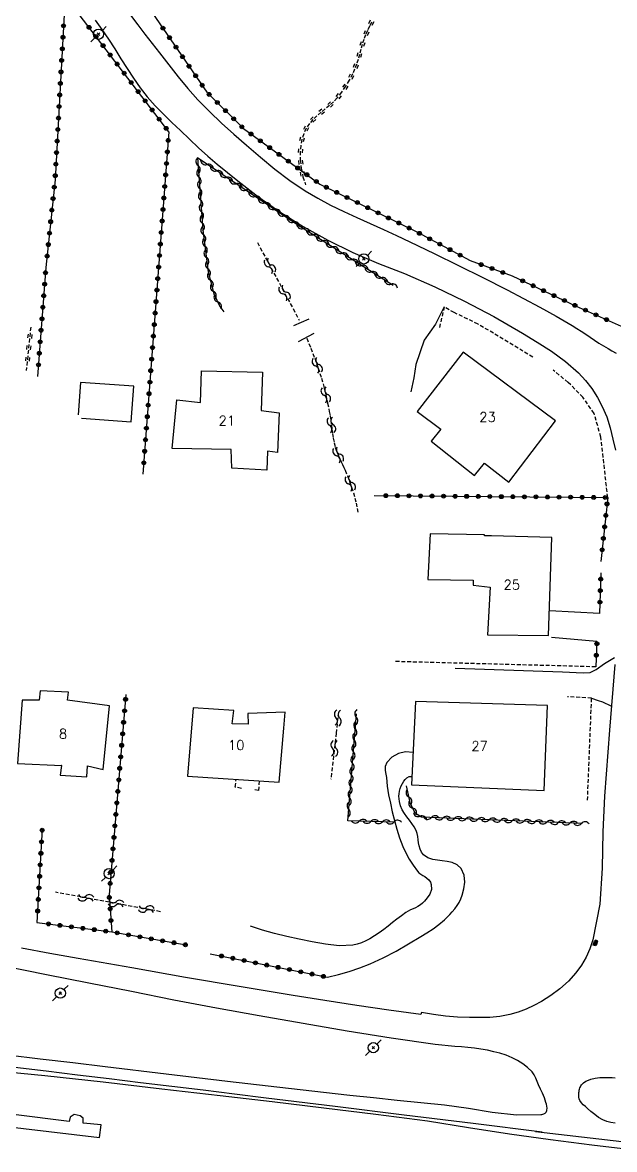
# Model space of a CAD drawing. Header units: millimetres. Extents: x 140000 to 141000, y 143000 to 144000.
# Drawn here: x 140444.3 to 140521.2, y 143385.7 to 143532.1 of the extents above; entities that cross this region are included whole.
import ezdxf
from ezdxf.enums import TextEntityAlignment as Align

# ---------------------------------------------------------------- set-up
doc = ezdxf.new("R2010")
doc.units = ezdxf.units.MM
doc.linetypes.add('DASHED', pattern=[0.75, 0.5, -0.25])
doc.layers.get('0').update_dxf_attribs({"linetype": 'CONTINUOUS'})
for name, color, linetype in [('W0008', 7, 'CONTINUOUS'), ('W0017', 7, 'CONTINUOUS'), ('W0101', 7, 'CONTINUOUS'), ('W0104', 1, 'CONTINUOUS'), ('W0112', 1, 'DASHED'), ('W0120', 7, 'CONTINUOUS'), ('W0211', 2, 'CONTINUOUS'), ('W0214', 2, 'CONTINUOUS'), ('W0220', 5, 'DASHED'), ('W0310', 3, 'CONTINUOUS'), ('W0322', 7, 'CONTINUOUS'), ('W0323', 7, 'CONTINUOUS'), ('W0401', 7, 'CONTINUOUS'), ('W0473', 7, 'CONTINUOUS'), ('W0501', 5, 'DASHED'), ('W0510', 5, 'CONTINUOUS'), ('W0511', 5, 'CONTINUOUS'), ('W0991', 7, 'CONTINUOUS')]:
    doc.layers.add(name, color=color, linetype=linetype)
doc.styles.get("Standard").update_dxf_attribs({"font": 'romans.shx', "width": 0.85})

# ---------------------------------------------------------------- blocks, each defined once
blk = doc.blocks.new('T473')
for p, q in [((-0.166667, 0.166667), (0.166667, -0.166667)), ((-0.166667, -0.166667), (0.166667, 0.166667)), ((0.500001, 0.500001), (1.000002, 1.000002)), ((-1.000002, -1.000002), (-0.500001, -0.500001))]:
    blk.add_line(p, q)
blk.add_ellipse((0, 0), major_axis=(0.471405, 0.471405), ratio=1, start_param=5.4977871438, end_param=11.780972451)
blk = doc.blocks.new('T401')
for p, q in [((-0.3, 0.3), (0, 0.3)), ((-0.3, -0.25), (-0.3, 0.3)), ((-0.3, 0.15), (0, 0.15)), ((-0.3, 0), (0, 0)), ((0, 0.3), (0, -0.25)), ((-0.3, -0.15), (0, -0.15)), ((-0.3, -0.25), (-0.3, -0.3)), ((-0.3, -0.3), (0, -0.3)), ((0, -0.3), (0, -0.25))]:
    blk.add_line(p, q)
blk = doc.blocks.new('t323o')
at = {"color": 0, "linetype": 'Continuous'}
for radius in [0.25, 0.15]:
    blk.add_circle((0, 0), radius, dxfattribs=at)
blk = doc.blocks.new('t322o')
at = {"color": 0, "linetype": 'Continuous'}
for radius in [0.25, 0.15]:
    blk.add_circle((0, 0), radius, dxfattribs=at)
blk = doc.blocks.new('t220o')
at = {"color": 0, "linetype": 'Continuous'}
for p, q in [((-0.25, 0.25), (0.25, 0.25)), ((-0.25, -0.25), (0.25, -0.25))]:
    blk.add_line(p, q, dxfattribs=at)
blk = doc.blocks.new('t310o')
at = {"color": 0, "linetype": 'Continuous'}
for centre, start, end in [((-0.5, 0.38), 216.8699, 323.1304), ((0.5, -0.37), 36.8699, 143.1303)]:
    blk.add_arc(centre, 0.625, start, end, dxfattribs=at)
blk = doc.blocks.new('t500o')
at = {"color": 0, "linetype": 'Continuous'}
for centre, start, end in [((-0.5, 0.625), 216.8699, 323.1301), ((0.5, -0.125), 36.8699, 143.1301), ((0.5, -0.625), 36.8699, 143.1301), ((-0.5, 0.125), 216.8699, 323.1301)]:
    blk.add_arc(centre, 0.625, start, end, dxfattribs=at)

msp = doc.modelspace()

# ---------------------------------------------------------------- linework, layer by layer
at = {"layer": 'W0008'}
for points in [[(140453.69, 143532.44), (140454.59, 143531.23), (140455.44, 143529.98), (140456.25, 143528.71), (140457.05, 143527.43), (140457.85, 143526.15), (140458.67, 143524.89), (140459.54, 143523.65), (140460.47, 143522.46), (140461.49, 143521.31), (140462.58, 143520.22), (140463.69, 143519.16), (140464.8, 143518.1), (140465.96, 143516.98), (140467.13, 143515.86), (140468.33, 143514.77), (140469.56, 143513.71), (140472.25, 143511.55), (140474.99, 143509.44), (140477.82, 143507.45), (140480.75, 143505.61), (140483.93, 143503.85), (140487.18, 143502.25), (140490.51, 143500.81), (140493.91, 143499.54)], [(140458.32, 143533.07), (140459.25, 143531.84), (140460.18, 143530.62), (140461.12, 143529.4), (140462.07, 143528.18), (140463.28, 143526.63), (140464.5, 143525.09), (140465.75, 143523.56), (140467.06, 143522.09), (140468.56, 143520.55), (140470.12, 143519.06), (140471.72, 143517.62), (140473.35, 143516.21), (140475.19, 143514.64), (140477.06, 143513.09), (140478.98, 143511.61), (140481, 143510.26), (140482.63, 143509.29), (140484.3, 143508.4), (140486, 143507.57), (140487.72, 143506.78), (140489.44, 143506.01), (140491.16, 143505.24), (140492.88, 143504.46), (140494.58, 143503.64), (140497.75, 143502.1), (140500.92, 143500.55), (140504.08, 143498.99), (140507.22, 143497.39), (140509.36, 143496.27), (140511.49, 143495.13), (140513.61, 143493.96), (140515.7, 143492.75), (140516.29, 143492.39), (140516.87, 143492.02), (140517.44, 143491.63), (140518.01, 143491.24), (140518.59, 143490.85), (140519.16, 143490.47), (140519.75, 143490.11), (140520.35, 143489.76), (140520.86, 143489.47), (140521.38, 143489.17)], [(140493.91, 143499.54), (140497.84, 143497.81), (140501.7, 143495.93), (140505.5, 143493.92), (140509.21, 143491.77), (140511.12, 143490.62), (140513.01, 143489.42), (140514.83, 143488.1), (140516.51, 143486.61), (140517.42, 143485.62), (140518.24, 143484.56), (140518.96, 143483.43), (140519.6, 143482.25), (140520.18, 143480.88), (140520.63, 143479.46), (140520.99, 143478.02), (140521.31, 143476.58)], [(140521.25, 143448.73), (140520.55, 143440.17), (140519.87, 143431.61), (140519.67, 143426.98), (140519.6, 143422.28), (140519.29, 143417.57), (140518.37, 143412.95), (140517.99, 143411.8), (140517.49, 143410.7), (140516.89, 143409.65), (140516.18, 143408.67), (140515.2, 143407.58), (140514.1, 143406.6), (140512.92, 143405.73), (140511.7, 143404.94), (140510.72, 143404.4), (140509.7, 143403.93), (140508.66, 143403.55), (140507.58, 143403.24), (140506.29, 143403), (140504.98, 143402.88), (140503.67, 143402.84), (140502.36, 143402.84), (140500.79, 143402.9), (140499.22, 143403.04), (140497.66, 143403.25), (140496.11, 143403.53)], [(140496.04, 143403.24), (140491.88, 143403.82), (140487.72, 143404.43), (140483.57, 143405.06), (140479.42, 143405.72), (140472.43, 143406.87), (140465.46, 143408.07), (140458.49, 143409.3), (140451.52, 143410.53), (140447.83, 143411.19), (140444.14, 143411.86)], [(140442.35, 143398.02), (140446.57, 143397.51), (140450.79, 143397.01), (140455.01, 143396.51), (140462.95, 143395.56), (140470.89, 143394.61), (140478.84, 143393.68), (140486.79, 143392.78), (140489.87, 143392.45), (140492.95, 143392.13), (140496.03, 143391.82), (140499.11, 143391.51), (140502.2, 143391.09), (140505.31, 143390.57), (140508.47, 143390.2), (140511.63, 143390.25), (140511.75, 143390.26), (140511.88, 143390.29), (140512, 143390.33), (140512.11, 143390.39), (140512.16, 143390.43), (140512.21, 143390.48), (140512.26, 143390.53), (140512.3, 143390.58), (140512.34, 143390.63), (140512.37, 143390.69), (140512.39, 143390.75), (140512.41, 143390.82), (140512.44, 143391.08), (140512.41, 143391.34), (140512.35, 143391.59), (140512.28, 143391.83), (140512.08, 143392.43), (140511.84, 143393.01), (140511.57, 143393.57), (140511.3, 143394.13), (140511.12, 143394.56), (140510.95, 143394.99), (140510.74, 143395.42), (140510.47, 143395.81), (140509.9, 143396.37), (140509.26, 143396.85), (140508.57, 143397.26), (140507.87, 143397.62), (140507.1, 143397.95), (140506.3, 143398.21), (140505.49, 143398.42), (140504.67, 143398.61), (140503.83, 143398.76), (140502.99, 143398.88), (140502.14, 143398.97), (140501.29, 143399.04), (140500.44, 143399.1), (140499.59, 143399.17), (140498.74, 143399.25), (140497.89, 143399.35), (140492.15, 143400.18), (140486.43, 143401.09), (140480.72, 143402.07), (140475.01, 143403.07), (140469.47, 143404.08), (140463.94, 143405.13), (140458.42, 143406.22), (140452.9, 143407.32), (140447.38, 143408.42), (140441.86, 143409.51)], [(140496.11, 143403.53), (140496.04, 143403.24)], [(140511.78, 143387.95), (140502.81, 143389.07), (140493.85, 143390.18), (140484.88, 143391.29), (140475.91, 143392.4), (140471.83, 143392.9), (140467.75, 143393.4), (140463.67, 143393.89), (140459.59, 143394.39), (140455.51, 143394.89), (140451.43, 143395.38), (140447.35, 143395.88), (140443.27, 143396.38)], [(140521.28, 143389.12), (140520.73, 143389.21), (140520.19, 143389.35), (140519.67, 143389.55), (140519.12, 143389.86), (140518.61, 143390.24), (140518.13, 143390.64), (140517.67, 143391.05), (140517.4, 143391.28), (140517.13, 143391.51), (140516.89, 143391.77), (140516.69, 143392.07), (140516.61, 143392.28), (140516.56, 143392.51), (140516.54, 143392.73), (140516.54, 143392.96), (140516.56, 143393.11), (140516.58, 143393.26), (140516.6, 143393.41), (140516.64, 143393.56), (140516.69, 143393.71), (140516.75, 143393.85), (140516.82, 143393.99), (140516.91, 143394.12), (140517.17, 143394.38), (140517.47, 143394.58), (140517.79, 143394.73), (140518.12, 143394.86), (140518.69, 143395), (140519.28, 143395.06), (140519.87, 143395.07), (140520.45, 143395.07), (140520.87, 143395.06), (140521.29, 143395.03)], [(140510.94, 143388.05), (140518.03, 143387.22), (140525.12, 143386.4)]]:
    msp.add_lwpolyline(points, dxfattribs=at)
at = {"layer": 'W0017'}
for points in [[(140499.07, 143495.19), (140497.92, 143492.93), (140496.44, 143490.87), (140495.38, 143487.69), (140495.11, 143485.95), (140494.73, 143484.13)], [(140519.23, 143455.33), (140512.72, 143455.71)], [(140518.91, 143451.73), (140512.99, 143452.22)], [(140500.49, 143448.25), (140514.41, 143447.79), (140517.1, 143447.62), (140518.01, 143447.67), (140518.8, 143448.08), (140519.87, 143448.85), (140521.18, 143449.62)], [(140518.21, 143444.34), (140519.06, 143444.06), (140519.62, 143443.86), (140520.73, 143443.35)]]:
    msp.add_lwpolyline(points, dxfattribs=at)
at = {"layer": 'W0101'}
for points in [[(140513.52, 143480.38), (140501.54, 143489.31), (140495.54, 143481.61), (140498.6, 143479.29), (140497.36, 143477.75), (140503, 143473.29), (140504.31, 143474.87), (140507.45, 143472.43)], [(140467.54, 143486.86), (140475.46, 143486.71), (140475.28, 143481.74), (140475.28, 143481.74), (140477.61, 143481.42), (140477.41, 143476.28), (140476.11, 143476.42), (140476.02, 143473.97), (140471.48, 143474.22), (140471.38, 143476.67), (140463.7, 143476.77), (140464.34, 143483.13), (140467.39, 143482.76)], [(140504.68, 143452.57), (140512.61, 143452.51), (140513.05, 143465.23), (140505.19, 143465.44), (140504.31, 143465.42), (140504.29, 143465.59), (140497.22, 143465.68), (140496.95, 143459.75), (140502.84, 143459.7), (140502.83, 143459.01), (140505.01, 143458.78)], [(140443.6, 143435.86), (140449.38, 143435.58), (140449.33, 143435.59), (140449.16, 143434.33), (140452.61, 143434.12), (140452.7, 143435.55), (140454.74, 143435.09), (140455.55, 143443.34), (140450.13, 143444.11), (140450.12, 143444.11), (140450.25, 143445.11), (140446.55, 143445.32), (140446.44, 143444.09), (140444.22, 143444.11)], [(140465.71, 143434.21), (140477.62, 143433.42), (140478.22, 143440.43), (140478.38, 143442.55), (140473.55, 143442.37), (140473.57, 143440.99), (140471.52, 143441.01), (140471.74, 143442.76), (140466.44, 143443.08)], [(140494.82, 143433.09), (140512.06, 143432.37), (140512.46, 143443.39), (140495.31, 143443.91)]]:
    msp.add_lwpolyline(points, close=True, dxfattribs=at)
at = {"layer": 'W0104'}
for points in [[(140458.72, 143484.88), (140451.8, 143485.37), (140451.49, 143481.14)], [(140451.93, 143480.73), (140458.39, 143480.26), (140458.72, 143484.88)]]:
    msp.add_lwpolyline(points, dxfattribs=at)
at = {"layer": 'W0112'}
for points in [[(140499.07, 143495.19), (140498.41, 143492.4)], [(140510.58, 143488.65), (140503.46, 143492.95), (140500.36, 143494.44), (140499.07, 143495.19)], [(140520.3, 143470.42), (140519.42, 143478.27), (140518.53, 143481.34), (140517.09, 143483.45), (140515.16, 143485.38), (140513.2, 143486.98)], [(140518.74, 143448.42), (140492.56, 143449.11)], [(140518.21, 143444.34), (140515.1, 143444.53)], [(140517.68, 143431.08), (140518.21, 143444.34)], [(140472.7, 143432.62), (140471.92, 143432.8), (140472.02, 143433.79)], [(140475.01, 143433.59), (140474.95, 143432.37), (140474.23, 143432.46)]]:
    msp.add_lwpolyline(points, dxfattribs=at)
at = {"layer": 'W0120'}
for points in [[(140479.54, 143492.77), (140481.5, 143493.62)], [(140482.1, 143491.72), (140480.08, 143490.65)]]:
    msp.add_lwpolyline(points, dxfattribs=at)
at = {"layer": 'W0211'}
msp.add_lwpolyline([(140483.91, 143408.09), (140485.32, 143408.43), (140486.72, 143408.83), (140488.09, 143409.3), (140489.43, 143409.83), (140491.14, 143410.61), (140492.8, 143411.48), (140494.42, 143412.42), (140496.02, 143413.39), (140496.81, 143413.88), (140497.61, 143414.38), (140498.37, 143414.93), (140499.08, 143415.55), (140499.43, 143415.9), (140499.78, 143416.25), (140500.11, 143416.61), (140500.43, 143416.99), (140500.73, 143417.39), (140500.99, 143417.82), (140501.22, 143418.27), (140501.39, 143418.75), (140501.61, 143419.56), (140501.74, 143420.44), (140501.65, 143421.36), (140501.25, 143422.21), (140500.73, 143422.7), (140500.09, 143422.98), (140499.44, 143423.12), (140498.81, 143423.21), (140498.2, 143423.28), (140497.56, 143423.37), (140496.92, 143423.59), (140496.37, 143423.99), (140496.11, 143424.34), (140495.92, 143424.74), (140495.81, 143425.15), (140495.73, 143425.56), (140495.68, 143425.96), (140495.63, 143426.36), (140495.55, 143426.76), (140495.42, 143427.15), (140495.17, 143427.63), (140494.87, 143428.08), (140494.54, 143428.5), (140494.21, 143428.92), (140493.89, 143429.37), (140493.59, 143429.85), (140493.36, 143430.36), (140493.23, 143430.91), (140493.19, 143431.25), (140493.18, 143431.6), (140493.2, 143431.94), (140493.26, 143432.28), (140493.35, 143432.62), (140493.48, 143432.95), (140493.63, 143433.26), (140493.82, 143433.55), (140493.98, 143433.78), (140494.19, 143434.01), (140494.5, 143434.18), (140494.86, 143434.17), (140494.87, 143434.17), (140494.87, 143434.16), (140494.87, 143434.16), (140494.87, 143434.16)], dxfattribs=at)
at = {"layer": 'W0214'}
msp.add_lwpolyline([(140495.01, 143437.31), (140494.04, 143437.37), (140493.1, 143437.15), (140492.26, 143436.67), (140491.59, 143435.97), (140491.39, 143435.49), (140491.39, 143434.96), (140491.47, 143434.47), (140491.54, 143434.03), (140491.66, 143432.91), (140491.84, 143431.79), (140492.06, 143430.69), (140492.31, 143429.6), (140492.59, 143428.45), (140492.89, 143427.31), (140493.24, 143426.19), (140493.68, 143425.08), (140494.07, 143424.24), (140494.52, 143423.43), (140495.02, 143422.64), (140495.57, 143421.89), (140495.78, 143421.67), (140496.04, 143421.48), (140496.3, 143421.32), (140496.55, 143421.16), (140496.82, 143420.96), (140497.06, 143420.73), (140497.26, 143420.45), (140497.38, 143420.12), (140497.39, 143419.49), (140497.18, 143418.9), (140496.86, 143418.4), (140496.5, 143417.96), (140496.24, 143417.7), (140495.96, 143417.48), (140495.65, 143417.29), (140495.33, 143417.13), (140495.01, 143416.98), (140494.7, 143416.83), (140494.38, 143416.67), (140494.08, 143416.49), (140493.49, 143416.08), (140492.91, 143415.64), (140492.34, 143415.19), (140491.78, 143414.74), (140491.21, 143414.29), (140490.62, 143413.86), (140490.01, 143413.46), (140489.38, 143413.09), (140488.86, 143412.82), (140488.32, 143412.57), (140487.76, 143412.37), (140487.17, 143412.25), (140485.4, 143412.18), (140483.63, 143412.38), (140481.9, 143412.7), (140480.2, 143413.04), (140478.59, 143413.37), (140477.01, 143413.76), (140475.44, 143414.21), (140473.88, 143414.71)], dxfattribs=at)
at = {"layer": 'W0220'}
for points in [[(140489.6, 143532.17), (140489.34, 143531.64), (140489.08, 143531.09), (140488.85, 143530.54), (140488.62, 143529.91), (140488.41, 143529.27), (140488.23, 143528.63), (140488.05, 143527.99), (140487.86, 143527.34), (140487.66, 143526.7), (140487.42, 143526.07), (140487.15, 143525.45), (140486.72, 143524.63), (140486.23, 143523.84), (140485.7, 143523.08), (140485.13, 143522.34), (140484.66, 143521.82), (140484.15, 143521.35), (140483.61, 143520.9), (140483.07, 143520.47), (140482.53, 143520.01), (140482.01, 143519.52), (140481.54, 143518.99), (140481.14, 143518.39), (140480.8, 143517.68), (140480.57, 143516.93), (140480.43, 143516.16), (140480.36, 143515.39), (140480.36, 143514.28), (140480.48, 143513.18), (140480.71, 143512.09), (140481.05, 143511.04)], [(140445.33, 143492.55), (140444.76, 143486.9)]]:
    msp.add_lwpolyline(points, dxfattribs=at)
at = {"layer": 'W0310'}
for points in [[(140467.01, 143514.53), (140467.68, 143505.17), (140468.41, 143499.74), (140469.13, 143496.89), (140469.9, 143495.23), (140470.42, 143494.55)], [(140492.44, 143497.96), (140479.89, 143505.91), (140467.01, 143514.53)], [(140486.53, 143428.4), (140487.68, 143442.32)], [(140517.02, 143428.06), (140496.13, 143428.89), (140495.33, 143429.35), (140494.69, 143430.62), (140494.14, 143432.95)], [(140492.71, 143428.25), (140486.53, 143428.4)]]:
    msp.add_lwpolyline(points, dxfattribs=at)
at = {"layer": 'W0322'}
for points in [[(140502.45, 143501.2), (140507.89, 143499.2)], [(140507.89, 143499.2), (140516.21, 143495.29), (140525.58, 143491.1), (140529, 143491.73)], [(140446.15, 143415.21), (140455.87, 143413.98), (140465.53, 143412.29)], [(140468.65, 143411.15), (140483.91, 143408.09)]]:
    msp.add_lwpolyline(points, dxfattribs=at)
at = {"layer": 'W0323'}
for points in [[(140426.48, 143577.8), (140435.3, 143566.51), (140444.85, 143553.88), (140451.73, 143544.83), (140459.24, 143536.15), (140468.21, 143523.1), (140473, 143518.34), (140482.89, 143511.15), (140495.58, 143504.88), (140502.45, 143501.2)], [(140463.28, 143517.92), (140449.82, 143535.58), (140448.49, 143511.71), (140447.31, 143500.3)], [(140463.28, 143517.92), (140459.91, 143473.44)], [(140447.31, 143500.3), (140446.22, 143486.16)], [(140489.98, 143470.67), (140520.3, 143470.42)], [(140520.3, 143470.42), (140519.42, 143462.12)], [(140519.43, 143460.63), (140519.23, 143455.33)], [(140518.91, 143451.73), (140518.74, 143448.42)], [(140457.71, 143444.82), (140455.52, 143418.79)], [(140446.83, 143427.37), (140446.15, 143415.21)], [(140455.52, 143418.79), (140455.87, 143413.98)]]:
    msp.add_lwpolyline(points, dxfattribs=at)
at = {"layer": 'W0501'}
for points in [[(140474.79, 143503.54), (140480.22, 143493.47)], [(140481.2, 143491.1), (140481.73, 143489.83), (140482.23, 143488.54), (140482.69, 143487.24), (140483.11, 143485.92), (140483.41, 143484.85), (140483.67, 143483.76), (140483.91, 143482.67), (140484.13, 143481.58), (140484.24, 143481), (140484.32, 143480.43), (140484.4, 143479.85), (140484.47, 143479.27), (140484.55, 143478.69), (140484.64, 143478.12), (140484.76, 143477.54), (140484.9, 143476.98), (140485.03, 143476.59), (140485.18, 143476.2), (140485.34, 143475.82), (140485.51, 143475.45), (140485.69, 143475.07), (140485.86, 143474.7), (140486.03, 143474.33), (140486.19, 143473.95), (140486.48, 143473.22), (140486.76, 143472.5), (140487.03, 143471.76), (140487.27, 143471.02), (140487.46, 143470.35), (140487.62, 143469.68), (140487.76, 143469), (140487.83, 143468.4)], [(140485.31, 143442.52), (140485.01, 143439.82), (140484.69, 143436.83), (140484.35, 143433.84)], [(140462.19, 143416.61), (140448.55, 143419.14)]]:
    msp.add_lwpolyline(points, dxfattribs=at)
at = {"layer": 'W0510'}
for points in [[(140496.9, 143389.38), (140490.16, 143390.24), (140483.43, 143391.07), (140476.69, 143391.89), (140469.95, 143392.68), (140462.35, 143393.57), (140454.76, 143394.44), (140447.16, 143395.27), (140439.55, 143396)], [(140523.01, 143385.72), (140518.23, 143386.26), (140512.88, 143386.95), (140507.54, 143387.7), (140502.22, 143388.51), (140496.9, 143389.38)]]:
    msp.add_lwpolyline(points, dxfattribs=at)
at = {"layer": 'W0511'}
msp.add_lwpolyline([(140428.64, 143396.73), (140427.9, 143391.99), (140425.48, 143392.4), (140425.34, 143390.69), (140454.27, 143387.25), (140454.5, 143388.92), (140452.16, 143389.14), (140452.16, 143389.76), (140451.77, 143390.08), (140450.98, 143390.27), (140450.44, 143389.91), (140450.35, 143389.33), (140443.11, 143390.27), (140443.19, 143390.67), (140442.81, 143391.14), (140441.8, 143391.28), (140441.53, 143390.94), (140441.46, 143390.36), (140429.54, 143391.55), (140430.15, 143396.63)], dxfattribs=at)

# ---------------------------------------------------------------- block references
at = {"layer": 'W0220'}
for p, rotation in [((140489.56, 143532.09), 243.79599147912), ((140488.93, 143530.73), 247.016809695461), ((140488.43, 143529.32), 252.184475509745), ((140488.01, 143527.88), 253.9463396640823), ((140487.56, 143526.45), 249.783862259647), ((140486.95, 143525.08), 242.2795513121739), ((140486.2, 143523.78), 235.112472581073), ((140485.31, 143522.57), 232.2134932105139), ((140483.14, 143520.52), 218.8508725825486), ((140484.29, 143521.48), 222.7425752410167), ((140482.02, 143519.52), 223.3711982121998), ((140481.11, 143518.33), 244.4693500162262), ((140480.57, 143516.94), 252.7366003025365), ((140480.36, 143515.45), 264.8799267850183), ((140480.4, 143513.96), 276.1261851793925), ((140480.63, 143512.48), 282.0543659087363), ((140445.21, 143491.37), 264.1797559991305), ((140445.06, 143489.88), 264.1797559991305), ((140444.91, 143488.39), 264.1797559991305)]:
    msp.add_blockref('t220o', p, dxfattribs=dict(at, rotation=rotation))
at = {"layer": 'W0310'}
for p, rotation in [((140467.08, 143513.55), 274.1064971652885), ((140468.25, 143513.69), 146.2309661021164), ((140469.5, 143512.86), 146.2309661021164), ((140467.18, 143512.05), 274.1064971652885), ((140470.75, 143512.02), 146.2309661021164), ((140471.99, 143511.19), 146.2309661021164), ((140467.29, 143510.56), 274.1064971652885), ((140473.24, 143510.36), 146.2309661021164), ((140474.49, 143509.52), 146.2309661021164), ((140467.4, 143509.06), 274.1064971652885), ((140475.73, 143508.69), 146.2309661021164), ((140467.51, 143507.56), 274.1064971652885), ((140476.98, 143507.86), 146.2309661021164), ((140478.23, 143507.02), 146.2309661021164), ((140467.61, 143506.07), 274.1064971652885), ((140479.48, 143506.19), 146.2309661021164), ((140480.74, 143505.38), 147.6287744341426), ((140467.76, 143504.58), 277.6596264881691), ((140482, 143504.57), 147.6287744341426), ((140483.27, 143503.77), 147.6287744341426), ((140467.96, 143503.09), 277.6596264881691), ((140484.54, 143502.97), 147.6287744341426), ((140468.16, 143501.6), 277.6596264881691), ((140485.8, 143502.16), 147.6287744341426), ((140487.07, 143501.36), 147.6287744341426), ((140468.36, 143500.12), 277.6596264881691), ((140488.34, 143500.56), 147.6287744341426), ((140489.6, 143499.75), 147.6287744341426), ((140468.68, 143498.65), 284.3062141435419), ((140490.87, 143498.95), 147.6287744341426), ((140492.14, 143498.15), 147.6287744341426), ((140469.06, 143497.2), 284.3062141435419), ((140469.63, 143495.82), 294.8099417366628), ((140487.64, 143441.86), 85.29130697808984), ((140487.52, 143440.36), 85.29130697808984), ((140487.39, 143438.87), 85.29130697808984), ((140487.27, 143437.37), 85.29130697808984), ((140487.15, 143435.88), 85.29130697808984), ((140487.02, 143434.38), 85.29130697808984), ((140486.9, 143432.89), 85.29130697808984), ((140486.78, 143431.39), 85.29130697808984), ((140494.49, 143431.49), 103.2926368965735), ((140486.65, 143429.9), 85.29130697808984), ((140494.97, 143430.08), 116.6011316376102), ((140495.93, 143429.01), 150.3476430964754), ((140488.03, 143428.37), 178.6287956657004), ((140489.53, 143428.33), 178.6287956657004), ((140491.03, 143428.29), 178.6287956657004), ((140492.53, 143428.26), 178.6287956657004), ((140497.39, 143428.84), 177.7137713400295), ((140498.89, 143428.78), 177.7137713400295), ((140500.39, 143428.72), 177.7137713400295), ((140501.89, 143428.66), 177.7137713400295), ((140503.39, 143428.6), 177.7137713400295), ((140504.89, 143428.54), 177.7137713400295), ((140506.39, 143428.48), 177.7137713400295), ((140507.89, 143428.42), 177.7137713400295), ((140509.39, 143428.36), 177.7137713400295), ((140510.88, 143428.3), 177.7137713400295), ((140512.38, 143428.24), 177.7137713400295), ((140513.88, 143428.18), 177.7137713400295), ((140515.38, 143428.12), 177.7137713400295), ((140516.88, 143428.06), 177.7137713400295)]:
    msp.add_blockref('t310o', p, dxfattribs=dict(at, rotation=rotation))
at = {"layer": 'W0322'}
for p, rotation in [((140503.86, 143500.68), 339.8445047028086), ((140505.27, 143500.17), 339.8445047028086), ((140506.68, 143499.65), 339.8445047028086), ((140509.25, 143498.57), 334.8313823363628), ((140510.61, 143497.93), 334.8313823363628), ((140511.96, 143497.29), 334.8313823363628), ((140513.32, 143496.65), 334.8313823363628), ((140514.68, 143496.01), 334.8313823363628), ((140516.04, 143495.38), 334.8313823363628), ((140517.41, 143494.76), 335.8929366942352), ((140518.77, 143494.15), 335.8929366942352), ((140520.14, 143493.53), 335.8929366942352), ((140447.64, 143415.02), 352.7944764503517), ((140449.13, 143414.83), 352.7944764503517), ((140450.62, 143414.64), 352.7944764503517), ((140452.1, 143414.45), 352.7944764503517), ((140453.59, 143414.27), 352.7944764503517), ((140455.08, 143414.08), 352.7944764503517), ((140456.56, 143413.86), 350.0881426087878), ((140458.04, 143413.6), 350.0881426087878), ((140459.52, 143413.34), 350.0881426087878), ((140461, 143413.08), 350.0881426087878), ((140462.47, 143412.82), 350.0881426087878), ((140463.95, 143412.57), 350.0881426087878), ((140465.43, 143412.31), 350.0881426087878), ((140470.12, 143410.85), 348.6821273234324), ((140471.59, 143410.56), 348.6821273234324), ((140473.06, 143410.26), 348.6821273234324), ((140474.53, 143409.97), 348.6821273234324), ((140476, 143409.67), 348.6821273234324), ((140477.47, 143409.38), 348.6821273234324), ((140478.95, 143409.09), 348.6821273234324), ((140480.42, 143408.79), 348.6821273234324), ((140481.89, 143408.5), 348.6821273234324), ((140483.36, 143408.2), 348.6821273234324)]:
    msp.add_blockref('t322o', p, dxfattribs=dict(at, rotation=rotation))
at = {"layer": 'W0323'}
for p, rotation in [((140449.6, 143531.7), 266.8201698801357), ((140452.92, 143531.5), 127.3255461292716), ((140462.51, 143531.4), 304.4815145142949), ((140449.52, 143530.21), 266.8201698801357), ((140453.83, 143530.31), 127.3255461292716), ((140454.74, 143529.12), 127.3255461292716), ((140463.36, 143530.16), 304.4815145142949), ((140464.21, 143528.93), 304.4815145142949), ((140449.44, 143528.71), 266.8201698801357), ((140455.65, 143527.92), 127.3255461292716), ((140465.06, 143527.69), 304.4815145142949), ((140449.35, 143527.21), 266.8201698801357), ((140456.56, 143526.73), 127.3255461292716), ((140465.91, 143526.45), 304.4815145142949), ((140449.27, 143525.71), 266.8201698801357), ((140457.47, 143525.54), 127.3255461292716), ((140466.76, 143525.22), 304.4815145142949), ((140449.19, 143524.22), 266.8201698801357), ((140458.38, 143524.34), 127.3255461292716), ((140459.29, 143523.15), 127.3255461292716), ((140467.61, 143523.98), 304.4815145142949), ((140449.1, 143522.72), 266.8201698801357), ((140460.2, 143521.96), 127.3255461292716), ((140468.52, 143522.79), 315.1800615678384), ((140469.58, 143521.74), 315.1800615678384), ((140449.02, 143521.22), 266.8201698801357), ((140461.11, 143520.77), 127.3255461292716), ((140470.64, 143520.68), 315.1800615678384), ((140448.94, 143519.72), 266.8201698801357), ((140462.02, 143519.57), 127.3255461292716), ((140471.71, 143519.62), 315.1800615678384), ((140448.85, 143518.23), 266.8201698801357), ((140462.93, 143518.38), 127.3255461292716), ((140472.77, 143518.57), 315.1800615678384), ((140473.95, 143517.65), 323.9805541551243), ((140448.77, 143516.73), 266.8201698801357), ((140463.2, 143516.81), 265.6658305096554), ((140475.17, 143516.76), 323.9805541551243), ((140476.38, 143515.88), 323.9805541551243), ((140448.69, 143515.23), 266.8201698801357), ((140463.09, 143515.32), 265.6658305096554), ((140477.59, 143515), 323.9805541551243), ((140448.6, 143513.73), 266.8201698801357), ((140462.97, 143513.82), 265.6658305096554), ((140478.81, 143514.12), 323.9805541551243), ((140480.02, 143513.23), 323.9805541551243), ((140448.52, 143512.23), 266.8201698801357), ((140462.86, 143512.33), 265.6658305096554), ((140481.23, 143512.35), 323.9805541551243), ((140482.45, 143511.47), 323.9805541551243), ((140448.39, 143510.74), 264.106022031148), ((140462.75, 143510.83), 265.6658305096554), ((140483.74, 143510.73), 333.7299214879895), ((140485.09, 143510.06), 333.7299214879895), ((140448.24, 143509.25), 264.106022031148), ((140462.63, 143509.33), 265.6658305096554), ((140486.43, 143509.4), 333.7299214879895), ((140487.78, 143508.74), 333.7299214879895), ((140448.08, 143507.76), 264.106022031148), ((140462.52, 143507.84), 265.6658305096554), ((140489.12, 143508.07), 333.7299214879895), ((140490.47, 143507.41), 333.7299214879895), ((140447.93, 143506.26), 264.106022031148), ((140462.41, 143506.34), 265.6658305096554), ((140491.81, 143506.74), 333.7299214879895), ((140493.16, 143506.08), 333.7299214879895), ((140447.78, 143504.77), 264.106022031148), ((140462.29, 143504.85), 265.6658305096554), ((140494.5, 143505.42), 333.7299214879895), ((140495.84, 143504.74), 331.7948051320434), ((140447.62, 143503.28), 264.106022031148), ((140462.18, 143503.35), 265.6658305096554), ((140497.17, 143504.03), 331.7948051320434), ((140498.49, 143503.33), 331.7948051320434), ((140499.81, 143502.62), 331.7948051320434), ((140447.47, 143501.79), 264.106022031148), ((140462.07, 143501.86), 265.6658305096554), ((140501.13, 143501.91), 331.7948051320434), ((140461.95, 143500.36), 265.6658305096554), ((140447.26, 143499.62), 265.5707694590457), ((140461.84, 143498.86), 265.6658305096554), ((140447.15, 143498.13), 265.5707694590457), ((140461.73, 143497.37), 265.6658305096554), ((140447.03, 143496.63), 265.5707694590457), ((140461.61, 143495.87), 265.6658305096554), ((140446.91, 143495.14), 265.5707694590457), ((140461.5, 143494.38), 265.6658305096554), ((140446.8, 143493.64), 265.5707694590457), ((140461.39, 143492.88), 265.6658305096554), ((140446.68, 143492.15), 265.5707694590457), ((140461.27, 143491.39), 265.6658305096554), ((140446.57, 143490.65), 265.5707694590457), ((140461.16, 143489.89), 265.6658305096554), ((140446.45, 143489.16), 265.5707694590457), ((140461.05, 143488.39), 265.6658305096554), ((140446.34, 143487.66), 265.5707694590457), ((140460.93, 143486.9), 265.6658305096554), ((140460.82, 143485.4), 265.6658305096554), ((140460.71, 143483.91), 265.6658305096554), ((140460.59, 143482.41), 265.6658305096554), ((140460.48, 143480.92), 265.6658305096554), ((140460.37, 143479.42), 265.6658305096554), ((140460.25, 143477.92), 265.6658305096554), ((140460.14, 143476.43), 265.6658305096554), ((140460.03, 143474.93), 265.6658305096554), ((140491.48, 143470.66), 359.5219321323422), ((140492.98, 143470.65), 359.5219321323422), ((140494.48, 143470.63), 359.5219321323422), ((140495.98, 143470.62), 359.5219321323422), ((140497.48, 143470.61), 359.5219321323422), ((140498.98, 143470.6), 359.5219321323422), ((140500.48, 143470.58), 359.5219321323422), ((140501.98, 143470.57), 359.5219321323422), ((140503.48, 143470.56), 359.5219321323422), ((140504.98, 143470.55), 359.5219321323422), ((140506.48, 143470.53), 359.5219321323422), ((140507.98, 143470.52), 359.5219321323422), ((140509.48, 143470.51), 359.5219321323422), ((140510.98, 143470.5), 359.5219321323422), ((140512.48, 143470.48), 359.5219321323422), ((140513.98, 143470.47), 359.5219321323422), ((140515.48, 143470.46), 359.5219321323422), ((140516.98, 143470.45), 359.5219321323422), ((140518.48, 143470.43), 359.5219321323422), ((140519.98, 143470.42), 359.5219321323422), ((140520.21, 143469.58), 263.9237653380641), ((140520.06, 143468.09), 263.9237653380641), ((140519.9, 143466.6), 263.9237653380641), ((140519.74, 143465.11), 263.9237653380641), ((140519.58, 143463.62), 263.9237653380641), ((140519.4, 143459.82), 267.8525493355901), ((140519.34, 143458.32), 267.8525493355901), ((140519.29, 143456.82), 267.8525493355901), ((140518.9, 143451.42), 266.9218022351942), ((140518.82, 143449.92), 266.9218022351942), ((140457.66, 143444.2), 265.1958037452022), ((140457.53, 143442.7), 265.1958037452022), ((140457.4, 143441.21), 265.1958037452022), ((140457.28, 143439.71), 265.1958037452022), ((140457.15, 143438.22), 265.1958037452022), ((140457.03, 143436.72), 265.1958037452022), ((140456.9, 143435.23), 265.1958037452022), ((140456.78, 143433.73), 265.1958037452022), ((140456.65, 143432.24), 265.1958037452022), ((140456.53, 143430.74), 265.1958037452022), ((140456.4, 143429.25), 265.1958037452022), ((140446.82, 143427.19), 266.7854658860132), ((140456.27, 143427.76), 265.1958037452022), ((140446.74, 143425.69), 266.7854658860132), ((140456.15, 143426.26), 265.1958037452022), ((140446.66, 143424.19), 266.7854658860132), ((140456.02, 143424.77), 265.1958037452022), ((140446.57, 143422.69), 266.7854658860132), ((140455.9, 143423.27), 265.1958037452022), ((140446.49, 143421.2), 266.7854658860132), ((140455.77, 143421.78), 265.1958037452022), ((140446.4, 143419.7), 266.7854658860132), ((140455.65, 143420.28), 265.1958037452022), ((140446.32, 143418.2), 266.7854658860132), ((140455.54, 143418.46), 274.1973422658031), ((140446.24, 143416.7), 266.7854658860132), ((140455.65, 143416.97), 274.1973422658031), ((140455.76, 143415.47), 274.1973422658031)]:
    msp.add_blockref('t323o', p, dxfattribs=dict(at, rotation=rotation))
at = {"layer": 'W0401'}
for p, rotation in [((140518.52, 143412.54), 162.5143418855959), ((140518.62, 143412.61), 162.95144667172)]:
    msp.add_blockref('T401', p, dxfattribs=dict(at, rotation=rotation))
at = {"layer": 'W0473'}
for p in [(140454.14, 143530.61), (140488.62, 143501.42), (140455.53, 143421.56), (140449.18, 143406.03), (140489.85, 143398.94)]:
    msp.add_blockref('T473', p, dxfattribs=at)
at = {"layer": 'W0501'}
for p, rotation in [((140476.42, 143500.51), 298.3370517608963), ((140478.32, 143496.99), 298.3370517608963), ((140482.56, 143487.6), 289.3782739899247), ((140483.67, 143483.76), 283.5939130111957), ((140484.4, 143479.83), 277.0980517335416), ((140485.29, 143475.95), 293.1134576449357), ((140486.85, 143472.27), 290.1546037851278), ((140485.23, 143441.79), 263.8018768275481), ((140484.79, 143437.82), 263.7302793705298), ((140452.49, 143418.41), 169.4973850851298), ((140456.42, 143417.68), 169.4973850851298), ((140460.35, 143416.95), 169.4973850851298)]:
    msp.add_blockref('t500o', p, dxfattribs=dict(at, rotation=rotation))

# ---------------------------------------------------------------- texts
at = {"layer": 'W0991'}
for s, p in [('21', (140470.82, 143480.41)), ('23', (140504.69, 143480.87)), ('25', (140507.84, 143459.09)), ('8', (140449.54, 143439.72)), ('10', (140472.04, 143438.25)), ('27', (140503.66, 143438.14))]:
    msp.add_text(s, height=1.25, dxfattribs=at).set_placement(p, align=Align.MIDDLE_CENTER)

doc.saveas('drawing.dxf')
